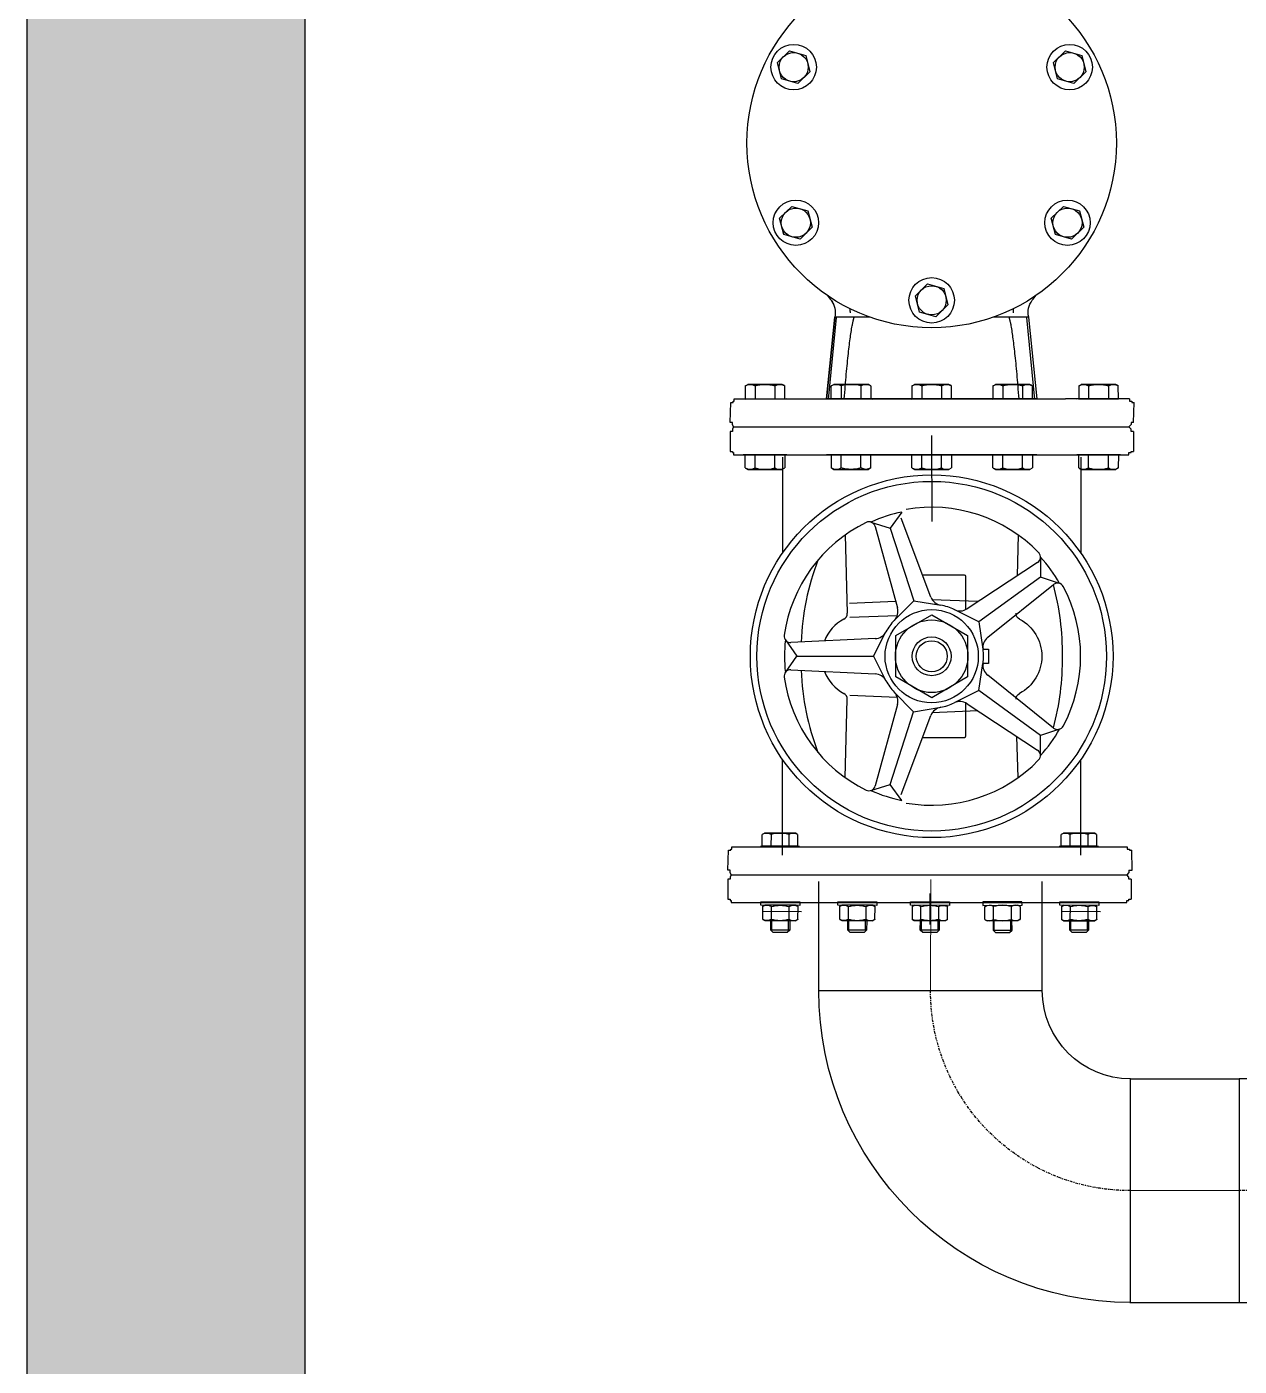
# Model space of a CAD drawing. Header units: millimetres. Extents: x -294625 to 2136527, y -251383 to 128331.
# Drawn here: x 1133760.9 to 1134194.9, y -217080.5 to -216601.2 of the extents above; entities that cross this region are included whole.
import ezdxf

# ---------------------------------------------------------------- set-up
doc = ezdxf.new("R2010")
doc.units = ezdxf.units.MM
doc.linetypes.add('CENTER', pattern=[3, 1.5, -0.5, 0.5, -0.5])
doc.linetypes.add('COLD_WATER', pattern=[10.5, 6.5, -2, 0, -2])
for name, color, linetype, lineweight in [('0-2', 253, 'Continuous', 18), ('A-FLOR-PATT-1', 254, 'Continuous', 18), ('ICE-BP', 4, 'Continuous', 25), ('ICE-WALL', 3, 'Continuous', 25)]:
    doc.layers.add(name, color=color, linetype=linetype, lineweight=lineweight)
for name, color, linetype in [('H-N-CWATR-50CW', 3, 'COLD_WATER'), ('H-N-FITTING-35', 2, 'Continuous'), ('Wellding', 1, 'Continuous')]:
    doc.layers.add(name, color=color, linetype=linetype)

# ---------------------------------------------------------------- blocks, each defined once
blk = doc.blocks.new('cut')
for p, q in [((1044112.77, -17398.24), (1043998.77, -17398.24)), ((1043953.77, -17557.24), (1043953.77, -17443.24))]:
    blk.add_line(p, q)
at = {"color": 8, "linetype": 'CENTER'}
blk.add_arc((1043953.77, -17398.24), 102, 270, 0, dxfattribs=at)
for radius in [159, 45]:
    blk.add_arc((1043953.77, -17398.24), radius, 270, 0)
blk = doc.blocks.new('Tee - 100 x100 - 1')
at = {"color": 8, "linetype": 'CENTER'}
for p, q in [((0, 105), (0, -57)), ((-105, 0), (105, 0))]:
    blk.add_line(p, q, dxfattribs=at)
for points in [[(57, 87), (57, 105), (-57, 105), (-57, 87)], [(-87, 57), (-105, 57), (-105, -57), (105, -57), (105, 57), (87, 57)]]:
    blk.add_lwpolyline(points)
at = {"color": 8}
for points in [[(0, 0), (-57, 87)], [(57, 87), (0, 0)], [(-87, 57), (0, 0)], [(0, 0), (87, 57)]]:
    blk.add_lwpolyline(points, dxfattribs=at)
for points in [[(-87, 57), (-83.15, 57), (-79.33, 57.74), (-72.14, 60.65), (-68.84, 62.8), (-63.25, 68.26), (-61.01, 71.51), (-58.64, 77), (-58.02, 78.98), (-57.2, 82.98), (-57, 84.99), (-57, 87)], [(57, 87), (57, 83.15), (57.74, 79.33), (60.65, 72.14), (62.8, 68.84), (68.26, 63.25), (71.51, 61.01), (77, 58.64), (78.98, 58.02), (82.98, 57.2), (84.99, 57), (87, 57)]]:
    blk.add_open_spline(points, degree=3, knots=[0.1639, 0.1639, 0.1639, 0.1639, 11.719334, 11.719334, 23.438668, 23.438668, 35.158003, 35.158003, 41.365518, 41.365518, 47.409143, 47.409143, 47.409143, 47.409143])
blk = doc.blocks.new('B-V')
at = {"ltscale": 10}
for p, q in [((-69.56, 92.75), (-69.56, 48.4)), ((69.56, 92.75), (69.56, 48.4)), ((-69.56, -92.75), (-69.56, -48.4)), ((69.56, -92.75), (69.56, -48.4))]:
    blk.add_line(p, q, dxfattribs=at)
for p, q in [((14.26, 64.38), (0.33, 27.59)), ((13.86, 67.25), (19.41, 59.74)), ((28.31, 62.55), (19.41, 59.74)), ((-40.28, 56.59), (-39.79, 37.42)), ((19.41, 59.74), (8.4, 25.85)), ((19.41, 59.74), (8.4, 25.85)), ((15.95, 22.52), (26.31, 60.46)), ((40.28, 56.59), (39.35, 20.06)), ((-50.74, 46.26), (-50.82, 36.92)), ((-16.49, 22.13), (-49.37, 43.71)), ((4.2, 37.8), (-15.25, 37.8)), ((-59.67, 33.96), (-50.82, 36.92)), ((-56.82, 33.45), (-26.14, 8.84)), ((-50.82, 36.92), (-21.99, 15.98)), ((-50.82, 36.92), (-21.99, 15.98)), ((-15.92, 37.14), (-15.92, 21.79)), ((-21.57, 25.46), (0, 26.3)), ((8.4, 25.85), (-4.25, 23.78)), ((8.4, 25.85), (17.42, 16.74)), ((-21.99, 15.98), (-10.54, 21.74)), ((-16.74, 9.66), (0, 19.33)), ((0, 19.33), (16.74, 9.66)), ((38.11, 18.16), (16.04, 19.02)), ((-38.11, 18.16), (-37.77, 18.17)), ((-21.99, 15.98), (-23.93, 3.31)), ((-16.74, -9.66), (-16.74, 9.66)), ((16.74, 9.66), (16.74, -9.66)), ((27.18, 0), (21.31, 11.39)), ((65.63, 6.34), (26.34, 8.21)), ((68.24, 7.6), (62.82, 0)), ((-26.53, 3.32), (-23.93, 3.32)), ((-26.53, -3.32), (-26.53, 3.32)), ((27.18, 0), (21.31, -11.39)), ((62.82, 0), (27.18, 0)), ((62.82, 0), (27.18, 0)), ((68.24, -7.6), (62.82, 0)), ((-23.93, -3.32), (-26.53, -3.32)), ((-21.99, -15.98), (-23.93, -3.31)), ((-26.14, -8.84), (-56.82, -33.45)), ((0, -19.33), (-16.74, -9.66)), ((16.74, -9.66), (0, -19.33)), ((26.34, -8.21), (65.63, -6.34)), ((-50.82, -36.92), (-21.99, -15.98)), ((-50.82, -36.92), (-21.99, -15.98)), ((-38.11, -18.16), (-37.77, -18.17)), ((-21.99, -15.98), (-10.54, -21.74)), ((8.4, -25.85), (17.42, -16.74)), ((38.11, -18.16), (16.04, -19.02)), ((-49.37, -43.71), (-16.49, -22.13)), ((-15.92, -21.79), (-15.92, -37.14)), ((8.4, -25.85), (-4.25, -23.78)), ((26.31, -60.46), (15.95, -22.52)), ((38.37, -24.8), (16.8, -25.65)), ((40.28, -56.59), (39.35, -20.06)), ((-21.57, -25.46), (0, -26.3)), ((0.33, -27.59), (14.26, -64.38)), ((19.41, -59.74), (8.4, -25.85)), ((19.41, -59.74), (8.4, -25.85)), ((-59.67, -33.96), (-50.82, -36.92)), ((-50.74, -46.26), (-50.82, -36.92)), ((-40.28, -56.59), (-39.79, -37.42)), ((-15.25, -37.8), (4.2, -37.8)), ((13.86, -67.25), (19.41, -59.74)), ((28.31, -62.55), (19.41, -59.74))]:
    blk.add_line(p, q)
for radius in [84.56, 81.54, 21.74, 16.91, 9.06, 7.25]:
    blk.add_circle((0, 0), radius)
for centre, radius, start, end in [((0, 0), 69.46, 80.0933, 135.9067), ((0, 0), 68.66, 65.64469, 78.35531), ((29.22, 59.67), 3.02, 63.9067, 164.72631), ((0, 0), 69.46, 8.0933, 63.9067), ((0, 0), 68.66, 137.64469, 150.35531), ((-47.72, 46.23), 3.02, 135.9067, 236.72631), ((-61.18, 1.41), 122.2, 2.41492, 20.81679), ((-15.25, 37.14), 0.663, 90, 180), ((0, 0), 69.46, 152.0933, 207.9067), ((-58.71, 31.1), 3.02, 51.27369, 152.0933), ((61.18, 1.41), 122.2, 164.82443, 180.66244), ((-5.31, 29.73), 6.04, 280.13613, 339.27369), ((-13.17, 27.17), 6.04, 236.72631, 295.86387), ((0, 0), 24.16, 100.13613, 115.86387), ((21.77, 20.93), 6.04, 164.72631, 223.86387), ((0, 0), 24.16, 28.13613, 43.86387), ((-29.92, 4.13), 6.04, 352.13613, 51.27369), ((26.63, 14.24), 6.04, 208.13613, 267.27369), ((65.78, 9.35), 3.02, 267.27369, 8.0933), ((0, 0), 68.66, 353.64469, 6.35531), ((61.18, -1.41), 122.2, 179.33756, 195.17557), ((0, 0), 24.16, 172.13613, 187.86387), ((-29.92, -4.13), 6.04, 308.72631, 7.86387), ((0, 0), 24.16, 316.13613, 331.86387), ((26.63, -14.24), 6.04, 92.72631, 151.86387), ((0, 0), 69.46, 296.0933, 351.9067), ((-61.18, -1.41), 122.2, 339.18321, 357.58508), ((65.78, -9.35), 3.02, 351.9067, 92.72631), ((21.77, -20.93), 6.04, 136.13613, 195.27369), ((-13.17, -27.17), 6.04, 64.13613, 123.27369), ((0, 0), 24.16, 244.13613, 259.86387), ((-5.31, -29.73), 6.04, 20.72631, 79.86387), ((-58.71, -31.1), 3.02, 207.9067, 308.72631), ((0, 0), 68.66, 209.64469, 222.35531), ((-15.25, -37.14), 0.663, 180, 270), ((-47.72, -46.23), 3.02, 123.27369, 224.0933), ((0, 0), 69.46, 224.0933, 279.9067), ((29.22, -59.67), 3.02, 195.27369, 296.0933), ((0, 0), 68.66, 281.64469, 294.35531)]:
    blk.add_arc(centre, radius, start, end)
at = {"extrusion": (0, 0, -1)}
for centre, major_axis, start_param, end_param in [((-42.37, 19.98), (-2.14, 2.14), 2.330584, 3.440857), ((-31.81, 0), (-13.84, 13.84), 4.413125, 6.582449), ((-42.37, -19.98), (2.14, 2.14), -0.299264, 0.811008)]:
    blk.add_ellipse(centre, major_axis=major_axis, ratio=1, start_param=start_param, end_param=end_param, dxfattribs=at)
for centre, major_axis, start_param, end_param in [((42.37, 19.98), (2.14, 2.14), 2.330584, 3.440857), ((31.81, 0), (-13.84, 13.84), 4.296905, 5.011653), ((31.81, 0), (13.84, 13.84), 4.413125, 5.127873), ((42.37, -19.98), (-2.14, 2.14), -0.299264, 0.811008)]:
    blk.add_ellipse(centre, major_axis=major_axis, ratio=1, start_param=start_param, end_param=end_param)
blk = doc.blocks.new('NUT')
at = {"linetype": 'Continuous'}
for p, q in [((-14.7, 12.1), (-13.1, 13)), ((-7.5, 1.1), (-7.5, 11.9)), ((7.5, 1.1), (7.5, 11.9)), ((14.7, 12.1), (13.1, 13)), ((-14.7, 0.9), (-13.1, 0)), ((14.7, 0.9), (13.1, 0))]:
    blk.add_line(p, q, dxfattribs=at)
blk.add_lwpolyline([(-16.5, 16), (-16.5, 13), (16.5, 13), (16.5, 16)], close=True)
for points in [[(-15, 1.1), (-15, 11.9)], [(-13.1, 13), (13.1, 13)], [(15, 11.9), (15, 1.1)], [(-13.1, 0), (13.1, 0)], [(13.1, 0), (-13.1, 0)]]:
    blk.add_lwpolyline(points, dxfattribs=at)
for centre, radius, start, end in [((-11.3, 6.1), 6.9, 57.0867, 122.9133), ((0, -13), 26, 73.2213, 106.7787), ((11.3, 6.1), 6.9, 57.0867, 122.9133), ((-11.3, 6.9), 6.9, 237.0867, 302.9133), ((0, 26), 26, 253.2213, 286.7787), ((11.3, 6.9), 6.9, 237.0867, 302.9133)]:
    blk.add_arc(centre, radius, start, end, dxfattribs=at)
blk = doc.blocks.new('Sump Pump - Valve Set')
at = {"layer": '0-2'}
for p, q in [((54128.91, 71896.09, 16.86), (54129, 71960.59, 0.71)), ((54244.83, 71779.82, -18.24), (54308.39, 71779.82, -0.69))]:
    blk.add_line(p, q, dxfattribs=at)
at = {"layer": 'H-N-FITTING-35', "ltscale": 1000}
for p, q in [((54039.87, 72435.55, 1.33), (54046.9, 72442.39, 1.33)), ((54046.9, 72442.39, 1.33), (54056.34, 72439.72, 1.33)), ((54056.34, 72439.72, 1.33), (54058.75, 72430.21, 1.33)), ((54200.38, 72435.55, 1.33), (54207.41, 72442.39, 1.33)), ((54207.41, 72442.39, 1.33), (54216.85, 72439.72, 1.33)), ((54216.85, 72439.72, 1.33), (54219.26, 72430.21, 1.33)), ((54042.28, 72426.04, 1.33), (54039.87, 72435.55, 1.33)), ((54202.79, 72426.04, 1.33), (54200.38, 72435.55, 1.33)), ((54051.72, 72423.37, 1.33), (54042.28, 72426.04, 1.33)), ((54058.75, 72430.21, 1.33), (54051.72, 72423.37, 1.33)), ((54212.23, 72423.37, 1.33), (54202.79, 72426.04, 1.33)), ((54219.26, 72430.21, 1.33), (54212.23, 72423.37, 1.33)), ((54041.16, 72345.11, 1.33), (54048.18, 72351.95, 1.33)), ((54048.18, 72351.95, 1.33), (54057.62, 72349.28, 1.33)), ((54057.62, 72349.28, 1.33), (54060.04, 72339.78, 1.33)), ((54199.1, 72345.11, 1.33), (54206.13, 72351.95, 1.33)), ((54206.13, 72351.95, 1.33), (54215.57, 72349.28, 1.33)), ((54215.57, 72349.28, 1.33), (54217.98, 72339.78, 1.33)), ((54043.57, 72335.6, 1.33), (54041.16, 72345.11, 1.33)), ((54060.04, 72339.78, 1.33), (54053.01, 72332.93, 1.33)), ((54201.51, 72335.6, 1.33), (54199.1, 72345.11, 1.33)), ((54217.98, 72339.78, 1.33), (54210.95, 72332.93, 1.33)), ((54053.01, 72332.93, 1.33), (54043.57, 72335.6, 1.33)), ((54210.95, 72332.93, 1.33), (54201.51, 72335.6, 1.33)), ((54120.13, 72300, 1.33), (54127.16, 72306.84, 1.33)), ((54127.16, 72306.84, 1.33), (54136.6, 72304.18, 1.33)), ((54122.54, 72290.49, 1.33), (54120.13, 72300, 1.33)), ((54136.6, 72304.18, 1.33), (54139.01, 72294.67, 1.33)), ((54197.42, 72305.29, 8.58), (54197.42, 72305.54, 8.57)), ((54139.01, 72294.67, 1.33), (54131.98, 72287.83, 1.33)), ((54068.46, 72239.99, 1.33), (54073.17, 72287.56, 1.33)), ((54073.17, 72287.56, 1.33), (54068.46, 72239.99, 1.33)), ((54069.56, 72239.72, 1.33), (54074.27, 72287.29, 1.33)), ((54093.71, 72287.56, 1.33), (54073.17, 72287.56, 1.33)), ((54131.98, 72287.83, 1.33), (54122.54, 72290.49, 1.33)), ((54185.96, 72287.56, 1.33), (54165.43, 72287.56, 1.33)), ((54189.58, 72239.72, 1.33), (54184.87, 72287.29, 1.33)), ((54185.96, 72287.56, 1.33), (54190.67, 72239.99, 1.33)), ((54021.35, 72247.7, 2.35), (54022.58, 72248.42, 2.35)), ((54042.7, 72248.47, 2.35), (54022.58, 72248.42, 2.35)), ((54022.58, 72248.42, 2.35), (54042.7, 72248.47, 2.35)), ((54026.88, 72247.58, 2.35), (54026.9, 72239.98, 2.35)), ((54038.4, 72247.6, 2.35), (54038.42, 72240.01, 2.35)), ((54043.93, 72247.76, 2.35), (54042.7, 72248.47, 2.35)), ((54071.42, 72247.77, 2.35), (54072.65, 72248.47, 2.35)), ((54072.65, 72248.47, 2.35), (54092.76, 72248.42, 2.35)), ((54092.76, 72248.42, 2.35), (54072.65, 72248.47, 2.35)), ((54076.94, 72247.61, 2.35), (54076.92, 72240.02, 2.35)), ((54088.47, 72247.58, 2.35), (54088.45, 72239.99, 2.35)), ((54093.99, 72247.71, 2.35), (54092.76, 72248.42, 2.35)), ((54118.26, 72247.7, 2.35), (54119.49, 72248.42, 2.35)), ((54139.6, 72248.47, 2.35), (54119.49, 72248.42, 2.35)), ((54119.49, 72248.42, 2.35), (54139.6, 72248.47, 2.35)), ((54123.78, 72247.58, 2.35), (54123.8, 72239.98, 2.35)), ((54135.31, 72247.6, 2.35), (54135.33, 72240.01, 2.35)), ((54140.83, 72247.76, 2.35), (54139.6, 72248.47, 2.35)), ((54165.36, 72247.7, 2.35), (54166.59, 72248.42, 2.35)), ((54186.7, 72248.47, 2.35), (54166.59, 72248.42, 2.35)), ((54166.59, 72248.42, 2.35), (54186.7, 72248.47, 2.35)), ((54170.89, 72247.58, 2.35), (54170.9, 72239.98, 2.35)), ((54182.41, 72247.6, 2.35), (54182.43, 72240.01, 2.35)), ((54187.93, 72247.76, 2.35), (54186.7, 72248.47, 2.35)), ((54215.3, 72247.7, 2.35), (54216.53, 72248.42, 2.35)), ((54236.64, 72248.47, 2.35), (54216.53, 72248.42, 2.35)), ((54216.53, 72248.42, 2.35), (54236.64, 72248.47, 2.35)), ((54220.82, 72247.58, 2.35), (54220.84, 72239.98, 2.35)), ((54232.35, 72247.6, 2.35), (54232.37, 72240.01, 2.35)), ((54237.87, 72247.76, 2.35), (54236.64, 72248.47, 2.35)), ((54045.33, 72240.03, 2.35), (54019.99, 72239.96, 2.35)), ((54190.67, 72239.99, 1.33), (54068.46, 72239.99, 1.33)), ((54070.02, 72240.03, 2.35), (54095.35, 72239.97, 2.35)), ((54142.23, 72240.03, 2.35), (54116.9, 72239.96, 2.35)), ((54189.34, 72240.03, 2.35), (54164, 72239.96, 2.35)), ((54239.27, 72240.03, 2.35), (54213.94, 72239.96, 2.35)), ((54129.42, 72218.78, 1.33), (54129.61, 72168.85, 1.33)), ((54045.33, 72207.47, 2.35), (54019.99, 72207.53, 2.35)), ((54026.88, 72199.92, 2.35), (54026.9, 72207.52, 2.35)), ((54038.4, 72199.89, 2.35), (54038.42, 72207.49, 2.35)), ((54190.67, 72207.5, 1.33), (54068.46, 72207.5, 1.33)), ((54070.02, 72207.46, 2.35), (54095.35, 72207.53, 2.35)), ((54076.94, 72199.89, 2.35), (54076.92, 72207.48, 2.35)), ((54088.47, 72199.92, 2.35), (54088.45, 72207.51, 2.35)), ((54142.23, 72207.47, 2.35), (54116.9, 72207.53, 2.35)), ((54123.78, 72199.92, 2.35), (54123.8, 72207.52, 2.35)), ((54135.31, 72199.89, 2.35), (54135.33, 72207.49, 2.35)), ((54189.34, 72207.47, 2.35), (54164, 72207.53, 2.35)), ((54170.89, 72199.92, 2.35), (54170.9, 72207.52, 2.35)), ((54182.41, 72199.89, 2.35), (54182.43, 72207.49, 2.35)), ((54239.27, 72207.47, 2.35), (54213.94, 72207.53, 2.35)), ((54220.82, 72199.92, 2.35), (54220.84, 72207.52, 2.35)), ((54232.35, 72199.89, 2.35), (54232.37, 72207.49, 2.35)), ((54021.35, 72199.79, 2.35), (54022.58, 72199.08, 2.35)), ((54042.7, 72199.03, 2.35), (54022.58, 72199.08, 2.35)), ((54022.58, 72199.08, 2.35), (54042.7, 72199.03, 2.35)), ((54043.93, 72199.74, 2.35), (54042.7, 72199.03, 2.35)), ((54071.42, 72199.73, 2.35), (54072.65, 72199.02, 2.35)), ((54072.65, 72199.02, 2.35), (54092.76, 72199.08, 2.35)), ((54092.76, 72199.08, 2.35), (54072.65, 72199.02, 2.35)), ((54093.99, 72199.79, 2.35), (54092.76, 72199.08, 2.35)), ((54118.26, 72199.79, 2.35), (54119.49, 72199.08, 2.35)), ((54139.6, 72199.03, 2.35), (54119.49, 72199.08, 2.35)), ((54119.49, 72199.08, 2.35), (54139.6, 72199.03, 2.35)), ((54140.83, 72199.74, 2.35), (54139.6, 72199.03, 2.35)), ((54165.36, 72199.79, 2.35), (54166.59, 72199.08, 2.35)), ((54186.7, 72199.03, 2.35), (54166.59, 72199.08, 2.35)), ((54166.59, 72199.08, 2.35), (54186.7, 72199.03, 2.35)), ((54187.93, 72199.74, 2.35), (54186.7, 72199.03, 2.35)), ((54215.3, 72199.79, 2.35), (54216.53, 72199.08, 2.35)), ((54236.64, 72199.03, 2.35), (54216.53, 72199.08, 2.35)), ((54216.53, 72199.08, 2.35), (54236.64, 72199.03, 2.35)), ((54237.87, 72199.74, 2.35), (54236.64, 72199.03, 2.35)), ((54031.2, 71987.03, -1.53), (54032.3, 71987.66, -1.53)), ((54032.3, 71987.66, -1.53), (54050.33, 71987.61, -1.53)), ((54050.33, 71987.61, -1.53), (54032.3, 71987.66, -1.53)), ((54051.43, 71986.97, -1.53), (54050.33, 71987.61, -1.53)), ((54205.03, 71987.01, -1.53), (54206.13, 71987.64, -1.53)), ((54206.13, 71987.64, -1.53), (54224.17, 71987.59, -1.53)), ((54224.17, 71987.59, -1.53), (54206.13, 71987.64, -1.53)), ((54225.26, 71986.95, -1.53), (54224.17, 71987.59, -1.53)), ((54029.94, 71980.1, -1.53), (54052.65, 71980.04, -1.53)), ((54036.15, 71986.89, -1.53), (54036.13, 71980.08, -1.53)), ((54046.48, 71986.86, -1.53), (54046.46, 71980.05, -1.53)), ((54203.78, 71980.08, -1.53), (54226.48, 71980.02, -1.53)), ((54209.98, 71986.87, -1.53), (54209.97, 71980.06, -1.53)), ((54220.31, 71986.84, -1.53), (54220.3, 71980.03, -1.53)), ((54128.41, 71952.52, -1.53), (54128.47, 71934.58, -1.53)), ((54031.17, 71942.19, 1.64), (54053.88, 71942.14, 1.64)), ((54205, 71942.18, 1.64), (54227.71, 71942.12, 1.64))]:
    blk.add_line(p, q, dxfattribs=at)
for points, elevation in [([(54021.12, 72247.56), (54021.14, 72239.97)], 2.35), ([(54044.17, 72240.02), (54044.16, 72247.62)], 2.35), ([(54071.17, 72240.03), (54071.19, 72247.63)], 2.35), ([(54094.22, 72247.57), (54094.2, 72239.97)], 2.35), ([(54118.03, 72247.56), (54118.05, 72239.97)], 2.35), ([(54141.08, 72240.02), (54141.06, 72247.62)], 2.35), ([(54165.13, 72247.56), (54165.15, 72239.97)], 2.35), ([(54188.18, 72240.02), (54188.16, 72247.62)], 2.35), ([(54215.07, 72247.56), (54215.09, 72239.97)], 2.35), ([(54238.12, 72240.02), (54238.1, 72247.62)], 2.35), ([(54012.34, 72226.41), (54012.72, 72237.99)], 1.64), ([(54012.34, 72226.41), (54012.72, 72237.99)], 1.64), ([(54012.34, 72226.41), (54012.72, 72237.99)], 1.64), ([(54012.72, 72237.99), (54012.72, 72237.99)], 1.64), ([(54012.72, 72237.99), (54014.05, 72237.99)], 1.64), ([(54014.05, 72237.99), (54014.05, 72238.66)], 1.64), ([(54014.05, 72238.66), (54014.05, 72238.66)], 1.64), ([(54014.05, 72238.66), (54014.05, 72238.66)], 1.64), ([(54014.05, 72238.66), (54014.05, 72238.66)], 1.64), ([(54014.05, 72238.66), (54014.72, 72238.66)], 1.64), ([(54014.72, 72238.66), (54014.72, 72239.99)], 1.64), ([(54014.72, 72239.99), (54014.72, 72239.99)], 1.64), ([(54014.72, 72239.99), (54054.04, 72239.99)], 1.64), ([(54014.72, 72239.99), (54054.04, 72239.99)], 1.64), ([(54014.72, 72239.99), (54207.33, 72239.99)], 1.64), ([(54021.14, 72239.97), (54044.17, 72240.02)], 2.35), ([(54094.2, 72239.97), (54071.17, 72240.03)], 2.35), ([(54118.05, 72239.97), (54141.08, 72240.02)], 2.35), ([(54165.15, 72239.97), (54188.18, 72240.02)], 2.35), ([(54244.66, 72239.99), (54207.33, 72239.99)], 1.64), ([(54244.66, 72239.99), (54207.33, 72239.99)], 1.64), ([(54244.66, 72239.99), (54207.33, 72239.99)], 1.64), ([(54215.09, 72239.97), (54238.12, 72240.02)], 2.35), ([(54244.66, 72239.99), (54244.66, 72239.99)], 1.64), ([(54244.66, 72239.99), (54244.66, 72239.99)], 1.64), ([(54244.66, 72239.99), (54244.66, 72238.66)], 1.64), ([(54244.66, 72238.66), (54245.99, 72238.66)], 1.64), ([(54245.99, 72238.66), (54245.99, 72238.66)], 1.64), ([(54245.99, 72238.66), (54245.99, 72238.66)], 1.64), ([(54245.99, 72238.66), (54245.99, 72238.66)], 1.64), ([(54245.99, 72238.66), (54245.99, 72237.99)], 1.64), ([(54245.99, 72237.99), (54247.32, 72237.99)], 1.64), ([(54246.94, 72226.41), (54247.32, 72237.99)], 1.64), ([(54246.94, 72226.41), (54247.32, 72237.99)], 1.64), ([(54246.94, 72226.41), (54247.32, 72237.99)], 1.64), ([(54012.34, 72226.41), (54012.34, 72227.08)], 1.64), ([(54013.67, 72226.41), (54012.34, 72226.41)], 1.64), ([(54012.34, 72226.41), (54012.34, 72226.41)], 1.64), ([(54012.34, 72221.08), (54012.34, 72209.52)], 1.64), ([(54012.34, 72221.08), (54012.34, 72209.52)], 1.64), ([(54012.34, 72221.08), (54012.34, 72209.52)], 1.64), ([(54013.67, 72221.08), (54012.34, 72221.08)], 1.64), ([(54012.34, 72221.08), (54012.34, 72221.08)], 1.64), ([(54012.34, 72221.08), (54012.34, 72220.42)], 1.64), ([(54013.67, 72225.08), (54013.67, 72226.41)], 1.64), ([(54013.67, 72226.41), (54013.67, 72226.41)], 1.64), ([(54014.34, 72223.75), (54013.67, 72225.08)], 1.64), ([(54013.67, 72225.08), (54013.67, 72225.08)], 1.64), ([(54013.67, 72225.08), (54013.67, 72225.08)], 1.64), ([(54014.34, 72223.75), (54013.67, 72222.42)], 1.64), ([(54013.67, 72222.42), (54013.67, 72222.42)], 1.64), ([(54013.67, 72222.42), (54013.67, 72222.42)], 1.64), ([(54013.67, 72222.42), (54013.67, 72221.08)], 1.64), ([(54013.67, 72221.08), (54013.67, 72221.08)], 1.64), ([(54014.34, 72223.75), (54014.34, 72223.75)], 1.64), ([(54014.34, 72223.75), (54014.34, 72223.75)], 1.64), ([(54014.34, 72223.75), (54244.27, 72223.75)], 1.64), ([(54014.34, 72223.75), (54244.27, 72223.75)], 1.64), ([(54014.34, 72223.75), (54244.27, 72223.75)], 1.64), ([(54014.34, 72223.75), (54014.34, 72223.75)], 1.64), ([(54014.34, 72223.75), (54014.34, 72223.75)], 1.64), ([(54014.34, 72223.75), (54244.27, 72223.75)], 1.64), ([(54014.34, 72223.75), (54244.27, 72223.75)], 1.64), ([(54014.34, 72223.75), (54244.27, 72223.75)], 1.64), ([(54245.61, 72225.08), (54244.27, 72223.75)], 1.64), ([(54245.61, 72222.42), (54244.27, 72223.75)], 1.64), ([(54244.27, 72223.75), (54244.27, 72223.75)], 1.64), ([(54244.27, 72223.75), (54244.27, 72223.75)], 1.64), ([(54246.94, 72226.41), (54245.61, 72226.41)], 1.64), ([(54245.61, 72226.41), (54245.61, 72225.08)], 1.64), ([(54245.61, 72225.08), (54245.61, 72225.08)], 1.64), ([(54245.61, 72225.08), (54245.61, 72225.08)], 1.64), ([(54245.61, 72225.08), (54245.61, 72225.08)], 1.64), ([(54245.61, 72221.08), (54245.61, 72222.42)], 1.64), ([(54245.61, 72222.42), (54245.61, 72222.42)], 1.64), ([(54245.61, 72222.42), (54245.61, 72222.42)], 1.64), ([(54245.61, 72222.42), (54245.61, 72222.42)], 1.64), ([(54246.94, 72221.08), (54245.61, 72221.08)], 1.64), ([(54246.94, 72226.41), (54246.94, 72226.41)], 1.64), ([(54246.94, 72226.41), (54246.94, 72226.41)], 1.64), ([(54246.94, 72221.08), (54246.94, 72209.52)], 1.64), ([(54246.94, 72221.08), (54246.94, 72209.52)], 1.64), ([(54246.94, 72221.08), (54246.94, 72209.52)], 1.64), ([(54246.94, 72221.08), (54246.94, 72221.08)], 1.64), ([(54246.94, 72221.08), (54246.94, 72221.08)], 1.64), ([(54012.34, 72209.52), (54012.34, 72209.52)], 1.64), ([(54012.34, 72209.52), (54013.67, 72209.52)], 1.64), ([(54013.67, 72209.52), (54013.67, 72208.85)], 1.64), ([(54013.67, 72208.85), (54013.67, 72208.85)], 1.64), ([(54013.67, 72208.85), (54013.67, 72208.85)], 1.64), ([(54013.67, 72208.85), (54013.67, 72208.85)], 1.64), ([(54013.67, 72208.85), (54014.34, 72208.85)], 1.64), ([(54014.34, 72208.85), (54014.34, 72207.52)], 1.64), ([(54014.34, 72207.52), (54014.34, 72207.52)], 1.64), ([(54014.34, 72207.52), (54053.66, 72207.52)], 1.64), ([(54014.34, 72207.52), (54244.27, 72207.52)], 1.64), ([(54021.12, 72199.93), (54021.14, 72207.53)], 2.35), ([(54021.14, 72207.53), (54044.17, 72207.47)], 2.35), ([(54044.17, 72207.47), (54044.16, 72199.88)], 2.35), ([(54094.2, 72207.53), (54071.17, 72207.47)], 2.35), ([(54071.17, 72207.47), (54071.19, 72199.87)], 2.35), ([(54094.22, 72199.93), (54094.2, 72207.53)], 2.35), ([(54118.03, 72199.93), (54118.05, 72207.53)], 2.35), ([(54118.05, 72207.53), (54141.08, 72207.47)], 2.35), ([(54141.08, 72207.47), (54141.06, 72199.88)], 2.35), ([(54165.13, 72199.93), (54165.15, 72207.53)], 2.35), ([(54165.15, 72207.53), (54188.18, 72207.47)], 2.35), ([(54188.18, 72207.47), (54188.16, 72199.88)], 2.35), ([(54215.07, 72199.93), (54215.09, 72207.53)], 2.35), ([(54215.09, 72207.53), (54238.12, 72207.47)], 2.35), ([(54238.12, 72207.47), (54238.1, 72199.88)], 2.35), ([(54244.27, 72207.52), (54244.27, 72208.85)], 1.64), ([(54244.27, 72208.85), (54245.61, 72208.85)], 1.64), ([(54244.27, 72207.52), (54244.27, 72207.52)], 1.64), ([(54244.27, 72207.52), (54244.27, 72207.52)], 1.64), ([(54245.61, 72208.85), (54245.61, 72209.52)], 1.64), ([(54245.61, 72209.52), (54246.94, 72209.52)], 1.64), ([(54245.61, 72208.85), (54245.61, 72208.85)], 1.64), ([(54245.61, 72208.85), (54245.61, 72208.85)], 1.64), ([(54245.61, 72208.85), (54245.61, 72208.85)], 1.64), ([(54013.4, 71978.36), (54013.4, 71979.69)], -2.23), ([(54013.4, 71979.69), (54013.4, 71979.69)], -2.23), ([(54013.4, 71979.69), (54243.33, 71979.69), (54243.33, 71978.36)], -2.23), ([(54030.97, 71980.09), (54030.99, 71986.9)], -1.53), ([(54051.62, 71980.04), (54030.97, 71980.09)], -1.53), ([(54051.63, 71986.85), (54051.62, 71980.04)], -1.53), ([(54204.81, 71980.07), (54204.83, 71986.88)], -1.53), ([(54225.45, 71980.02), (54204.81, 71980.07)], -1.53), ([(54225.47, 71986.83), (54225.45, 71980.02)], -1.53), ([(54243.33, 71979.69), (54243.33, 71979.69)], -2.23), ([(54243.33, 71979.69), (54243.33, 71979.69)], -2.23), ([(54011.02, 71966.11), (54011.4, 71977.69)], -2.23), ([(54011.02, 71966.11), (54011.4, 71977.69)], -2.23), ([(54011.02, 71966.11), (54011.4, 71977.69)], -2.23), ([(54011.4, 71977.69), (54011.4, 71977.69)], -2.23), ([(54011.4, 71977.69), (54012.73, 71977.69)], -2.23), ([(54012.73, 71977.69), (54012.73, 71978.36)], -2.23), ([(54012.73, 71978.36), (54012.73, 71978.36)], -2.23), ([(54012.73, 71978.36), (54012.73, 71978.36)], -2.23), ([(54012.73, 71978.36), (54012.73, 71978.36)], -2.23), ([(54012.73, 71978.36), (54013.4, 71978.36)], -2.23), ([(54243.33, 71978.36), (54244.67, 71978.36)], -2.23), ([(54244.28, 71966.11), (54246.09, 71966.11), (54246, 71977.69)], -2.23), ([(54244.67, 71978.36), (54244.67, 71978.36)], -2.23), ([(54244.67, 71978.36), (54244.67, 71978.36)], -2.23), ([(54244.67, 71978.36), (54244.67, 71978.36)], -2.23), ([(54244.67, 71978.36), (54244.67, 71977.69)], -2.23), ([(54244.67, 71977.69), (54246, 71977.69)], -2.23), ([(54011.02, 71966.11), (54011.02, 71966.78)], -2.23), ([(54012.35, 71966.11), (54011.02, 71966.11)], -2.23), ([(54011.02, 71966.11), (54011.02, 71966.11)], -2.23), ([(54012.35, 71964.78), (54012.35, 71966.11)], -2.23), ([(54012.35, 71966.11), (54012.35, 71966.11)], -2.23), ([(54013.02, 71963.44), (54012.35, 71964.78)], -2.23), ([(54012.35, 71964.78), (54012.35, 71964.78)], -2.23), ([(54012.35, 71964.78), (54012.35, 71964.78)], -2.23), ([(54244.28, 71964.78), (54242.95, 71963.44)], -2.23), ([(54244.28, 71966.11), (54244.28, 71964.78)], -2.23), ([(54244.28, 71964.78), (54244.28, 71964.78)], -2.23), ([(54244.28, 71964.78), (54244.28, 71964.78)], -2.23), ([(54244.28, 71964.78), (54244.28, 71964.78)], -2.23), ([(54245.62, 71966.11), (54245.62, 71966.11)], -2.23), ([(54245.62, 71966.11), (54245.62, 71966.11)], -2.23), ([(54011.02, 71960.78), (54011.02, 71949.21)], -2.23), ([(54011.02, 71960.78), (54011.02, 71949.21)], -2.23), ([(54011.02, 71960.78), (54011.02, 71949.21)], -2.23), ([(54012.35, 71960.78), (54011.02, 71960.78)], -2.23), ([(54011.02, 71960.78), (54011.02, 71960.78)], -2.23), ([(54011.02, 71960.78), (54011.02, 71960.11)], -2.23), ([(54013.02, 71963.44), (54012.35, 71962.11)], -2.23), ([(54012.35, 71962.11), (54012.35, 71962.11)], -2.23), ([(54012.35, 71962.11), (54012.35, 71962.11)], -2.23), ([(54012.35, 71962.11), (54012.35, 71960.78)], -2.23), ([(54012.35, 71960.78), (54012.35, 71960.78)], -2.23), ([(54013.02, 71963.44), (54013.02, 71963.44)], -2.23), ([(54013.02, 71963.44), (54013.02, 71963.44)], -2.23), ([(54013.02, 71963.44), (54242.95, 71963.44)], -2.23), ([(54013.02, 71963.44), (54242.95, 71963.44)], -2.23), ([(54013.02, 71963.44), (54242.95, 71963.44)], -2.23), ([(54013.02, 71963.44), (54013.02, 71963.44)], -2.23), ([(54013.02, 71963.44), (54013.02, 71963.44)], -2.23), ([(54013.02, 71963.44), (54242.95, 71963.44)], -2.23), ([(54013.02, 71963.44), (54242.95, 71963.44)], -2.23), ([(54013.02, 71963.44), (54242.95, 71963.44)], -2.23), ([(54244.28, 71962.11), (54242.95, 71963.44)], -2.23), ([(54242.95, 71963.44), (54242.95, 71963.44)], -2.23), ([(54242.95, 71963.44), (54242.95, 71963.44)], -2.23), ([(54244.28, 71960.78), (54244.28, 71962.11)], -2.23), ([(54244.28, 71962.11), (54244.28, 71962.11)], -2.23), ([(54244.28, 71962.11), (54244.28, 71962.11)], -2.23), ([(54244.28, 71962.11), (54244.28, 71962.11)], -2.23), ([(54245.62, 71960.78), (54244.28, 71960.78)], -2.23), ([(54245.62, 71960.78), (54245.62, 71949.21)], -2.23), ([(54245.62, 71960.78), (54245.62, 71949.21)], -2.23), ([(54245.62, 71960.78), (54245.62, 71960.78)], -2.23), ([(54245.62, 71960.78), (54245.62, 71960.78)], -2.23), ([(54011.02, 71949.21), (54011.02, 71949.21)], -2.23), ([(54011.02, 71949.21), (54012.35, 71949.21)], -2.23), ([(54012.35, 71949.21), (54012.35, 71948.55)], -2.23), ([(54012.35, 71948.55), (54012.35, 71948.55)], -2.23), ([(54012.35, 71948.55), (54012.35, 71948.55)], -2.23), ([(54012.35, 71948.55), (54012.35, 71948.55)], -2.23), ([(54012.35, 71948.55), (54013.02, 71948.55)], -2.23), ([(54013.02, 71948.55), (54013.02, 71947.21)], -2.23), ([(54013.02, 71947.21), (54242.95, 71947.21), (54242.95, 71948.55)], -2.23), ([(54242.95, 71948.55), (54244.28, 71948.55)], -2.23), ([(54244.28, 71948.55), (54244.28, 71949.21)], -2.23), ([(54244.28, 71949.21), (54245.62, 71949.21)], -2.23), ([(54244.28, 71948.55), (54244.28, 71948.55)], -2.23), ([(54244.28, 71948.55), (54244.28, 71948.55)], -2.23), ([(54244.28, 71948.55), (54244.28, 71948.55)], -2.23), ([(54013.02, 71947.21), (54013.02, 71947.21)], -2.23), ([(54242.95, 71947.21), (54242.95, 71947.21)], -2.23), ([(54242.95, 71947.21), (54242.95, 71947.21)], -2.23), ([(54036.68, 71931.25), (54036.69, 71936.76)], -1.53), ([(54046.31, 71931.23), (54046.33, 71936.73)], -1.53), ([(54081.44, 71931.25), (54081.45, 71936.75)], -1.53), ([(54091.07, 71931.22), (54091.08, 71936.73)], -1.53), ([(54123.65, 71931.24), (54123.67, 71936.75)], -1.53), ([(54133.29, 71931.22), (54133.3, 71936.72)], -1.53), ([(54165.96, 71931.22), (54165.94, 71936.72)], -1.53), ([(54175.59, 71931.24), (54175.58, 71936.75)], -1.53), ([(54210.51, 71931.23), (54210.53, 71936.74)], -1.53), ([(54220.15, 71931.21), (54220.16, 71936.71)], -1.53), ([(54047, 71931.22), (54035.99, 71931.25)], -1.53), ([(54091.76, 71931.22), (54080.75, 71931.25)], -1.53), ([(54133.98, 71931.21), (54122.97, 71931.24)], -1.53), ([(54165.27, 71931.21), (54176.28, 71931.24)], -1.53), ([(54220.83, 71931.2), (54209.82, 71931.23)], -1.53)]:
    blk.add_lwpolyline(points, dxfattribs=dict(at, elevation=elevation))
at = {"layer": 'H-N-FITTING-35', "ltscale": 1000, "elevation": -1.53}
for points in [[(54047.01, 71936.73), (54047, 71931.22), (54045.62, 71929.85), (54037.36, 71929.87), (54035.99, 71931.25), (54036, 71936.76)], [(54091.77, 71936.72), (54091.76, 71931.22), (54090.38, 71929.85), (54082.12, 71929.87), (54080.75, 71931.25), (54080.76, 71936.75)], [(54133.99, 71936.72), (54133.98, 71931.21), (54132.6, 71929.84), (54124.34, 71929.86), (54122.97, 71931.24), (54122.98, 71936.75)], [(54165.25, 71936.72), (54165.27, 71931.21), (54166.65, 71929.84), (54174.91, 71929.86), (54176.28, 71931.24), (54176.26, 71936.75)], [(54220.85, 71936.71), (54220.83, 71931.2), (54219.45, 71929.83), (54211.2, 71929.85), (54209.82, 71931.23), (54209.84, 71936.74)]]:
    blk.add_lwpolyline(points, close=True, dxfattribs=at)
at = {"layer": 'H-N-FITTING-35', "ltscale": 1000}
for centre, radius in [((54129.57, 72388.79, 1.33), 107.4), ((54049.31, 72432.88, 1.33), 13.2), ((54049.31, 72432.88, 1.33), 8.49), ((54209.82, 72432.88, 1.33), 13.2), ((54209.82, 72432.88, 1.33), 8.49), ((54050.6, 72342.44, 1.33), 13.2), ((54208.54, 72342.44, 1.33), 13.2), ((54050.6, 72342.44, 1.33), 8.49), ((54208.54, 72342.44, 1.33), 8.49), ((54129.57, 72297.34, 1.33), 13.2), ((54129.57, 72297.34, 1.33), 8.49)]:
    blk.add_circle(centre, radius, dxfattribs=at)
for centre, start, end in [((54186.09, 72388.79, 1.33), 217.05422, 218.48467), ((54073.04, 72388.79, 1.33), 321.51533, 322.94792)]:
    blk.add_arc(centre, 146.96, start, end, dxfattribs=at)
at = {"layer": 'H-N-FITTING-35', "ltscale": 1000, "extrusion": (0, 0, -1)}
for centre, radius, start, end in [((-54062.21, 72290.3, -1.33), 11.3, 141.51533, 194.03624), ((-54062.2, 72290.3, -1.33), 11.3, 141.51533, 194.03624), ((-54059.48, 72290.11, -1.33), 22.61, 173.86634, 180), ((-54199.66, 72290.11, -1.33), 22.61, 0, 6.13776), ((-54196.93, 72290.3, -1.33), 11.3, 345.96376, 38.48467)]:
    blk.add_arc(centre, radius, start, end, dxfattribs=at)
for centre, major_axis, start_param, end_param in [((54024.01, 72243.12, 2.35), (3.74, -3.74), 3.350064, 4.498955), ((54032.69, 72228.48, 2.35), (-14.11, -14.11), 2.060871, 2.646556), ((54041.29, 72243.17, 2.35), (3.74, -3.74), 3.350064, 4.498955), ((54120.92, 72243.12, 2.35), (3.74, -3.74), 3.350064, 4.498955), ((54129.59, 72228.48, 2.35), (-14.11, -14.11), 2.060871, 2.646556), ((54138.2, 72243.17, 2.35), (3.74, -3.74), 3.350064, 4.498955), ((54168.02, 72243.12, 2.35), (3.74, -3.74), 3.350064, 4.498955), ((54176.7, 72228.48, 2.35), (-14.11, -14.11), 2.060871, 2.646556), ((54185.3, 72243.17, 2.35), (3.74, -3.74), 3.350064, 4.498955), ((54217.96, 72243.12, 2.35), (3.74, -3.74), 3.350064, 4.498955), ((54226.63, 72228.48, 2.35), (-14.11, -14.11), 2.060871, 2.646556), ((54235.24, 72243.17, 2.35), (3.74, -3.74), 3.350064, 4.498955), ((54074.05, 72204.32, 2.35), (3.74, 3.74), 1.779157, 2.928048), ((54082.65, 72219.01, 2.35), (-14.11, 14.11), 3.631556, 4.217242), ((54091.33, 72204.37, 2.35), (3.74, 3.74), 1.779157, 2.928048)]:
    blk.add_ellipse(centre, major_axis=major_axis, ratio=1, start_param=start_param, end_param=end_param, dxfattribs=at)
at = {"layer": 'H-N-FITTING-35', "ltscale": 1000}
for centre, major_axis, start_param, end_param in [((54074.05, 72243.17, 2.35), (3.74, -3.74), 1.779157, 2.928048), ((54082.65, 72228.48, 2.35), (-14.11, -14.11), 3.631556, 4.217242), ((54091.33, 72243.13, 2.35), (3.74, -3.74), 1.779157, 2.928048), ((54024.01, 72204.37, 2.35), (3.74, 3.74), 3.350064, 4.498955), ((54032.69, 72219.02, 2.35), (-14.11, 14.11), 2.060871, 2.646556), ((54041.29, 72204.33, 2.35), (3.74, 3.74), 3.350064, 4.498955), ((54120.92, 72204.37, 2.35), (3.74, 3.74), 3.350064, 4.498955), ((54129.59, 72219.02, 2.35), (-14.11, 14.11), 2.060871, 2.646556), ((54138.2, 72204.33, 2.35), (3.74, 3.74), 3.350064, 4.498955), ((54168.02, 72204.37, 2.35), (3.74, 3.74), 3.350064, 4.498955), ((54176.7, 72219.02, 2.35), (-14.11, 14.11), 2.060871, 2.646556), ((54185.3, 72204.33, 2.35), (3.74, 3.74), 3.350064, 4.498955), ((54217.96, 72204.37, 2.35), (3.74, 3.74), 3.350064, 4.498955), ((54226.63, 72219.02, 2.35), (-14.11, 14.11), 2.060871, 2.646556), ((54235.24, 72204.33, 2.35), (3.74, 3.74), 3.350064, 4.498955), ((54033.56, 71982.91, -1.53), (-3.36, -3.36), 3.349953, 4.498844), ((54041.27, 71969.74, -1.53), (12.65, -12.65), 2.060759, 2.646445), ((54049.05, 71982.87, -1.53), (-3.36, -3.36), 3.349953, 4.498844), ((54207.39, 71982.89, -1.53), (-3.36, -3.36), 3.349953, 4.498844), ((54215.1, 71969.72, -1.53), (12.65, -12.65), 2.060759, 2.646445), ((54222.88, 71982.85, -1.53), (-3.36, -3.36), 3.349953, 4.498844)]:
    blk.add_ellipse(centre, major_axis=major_axis, ratio=1, start_param=start_param, end_param=end_param, dxfattribs=at)
for points in [[(54078.74, 72239.99, 1.33), (54081.74, 72278.71, 1.33), (54084.51, 72287.56, 1.33)], [(54180.4, 72239.99, 1.33), (54177.4, 72278.71, 1.33), (54174.63, 72287.56, 1.33)]]:
    blk.add_rational_spline(points, [1, 1.00120837924, 1], degree=2, dxfattribs=at)
at = {"layer": 'ICE-BP', "ltscale": 1000}
for p, q in [((54063.93, 71896.09, 16.86), (54063.92, 71959.57, 0.01)), ((54193.89, 71896.09, 16.86), (54193.88, 71959.58, 0.01)), ((54244.83, 71844.8, -18.24), (54308.39, 71844.78, -0.69)), ((54244.83, 71714.84, -18.24), (54308.39, 71714.82, -0.69))]:
    blk.add_line(p, q, dxfattribs=at)
at = {"layer": 'H-N-FITTING-35', "ltscale": 1000}
for name, p, xscale, yscale, zscale, rotation in [('B-V', (54129.57, 72090.44, 1.64), 1.246848102633548, 1.246848102633548, 1.246848102633548, 179.9936136968315), ('NUT', (54041.51, 71936.74, -1.53), -0.6881424101637563, 0.6881424101588239, 0.6881424101678527, 359.8514566743247), ('NUT', (54086.27, 71936.74, -1.53), -0.6881424101637563, 0.6881424101588239, 0.6881424101678527, 359.8514566743247), ('NUT', (54128.49, 71936.73, -1.53), -0.6881424101637563, 0.6881424101588239, 0.6881424101678527, 359.8514566743247), ('NUT', (54170.76, 71936.73, -1.53), 0.688142410160235, 0.688142410160235, 0.688142410160235, 0.1421288178162935), ('NUT', (54215.34, 71936.72, -1.53), -0.6881424101637563, 0.6881424101588239, 0.6881424101678527, 359.8514566743247)]:
    blk.add_blockref(name, p, dxfattribs=dict(at, xscale=xscale, yscale=yscale, zscale=zscale, rotation=rotation))
at = {"layer": 'ICE-BP', "ltscale": 1000, "xscale": -1.14, "yscale": 1.14, "zscale": 1.14}
blk.add_blockref('cut', (1244352.49, 91730.09, 16.86), dxfattribs=at)
at = {"layer": 'Wellding', "xscale": 1.14, "yscale": 1.14, "zscale": 1.14, "rotation": 180}
blk.add_blockref('Tee - 100 x100 - 1', (54428.09, 71779.82, -0.69), dxfattribs=at)

msp = doc.modelspace()

# ---------------------------------------------------------------- hatches: boundary and pattern name
at = {"layer": 'A-FLOR-PATT-1'}
h = msp.add_hatch(dxfattribs=at)
h.set_pattern_fill('ANGLE', color=256, scale=3, style=0)
h.set_pattern_definition([(0, (72.387, -280.889), (0, 20.955), [15.24, -5.715]), (90, (72.387, -280.889), (-20.955, 1e-15), [15.24, -5.715])])
h.paths.add_polyline_path([(1133760.88, -217645.45), (1136760.46, -217645.45), (1136760.46, -215945.45), (1133760.88, -215945.45)])
h.paths.add_polyline_path([(1133860.46, -217545.45), (1136660.46, -217545.45), (1136660.46, -216045.45), (1133860.46, -216045.45)], flags=16)

# ---------------------------------------------------------------- linework, layer by layer
at = {"layer": 'ICE-WALL', "lineweight": 30, "ltscale": 500}
for points in [[(1133760.88, -217645.45), (1136760.46, -217645.45), (1136760.46, -215945.45), (1133760.88, -215945.45)], [(1133860.46, -217545.45), (1136660.46, -217545.45), (1136660.46, -216045.45), (1133860.46, -216045.45)]]:
    msp.add_lwpolyline(points, close=True, dxfattribs=at)

# ---------------------------------------------------------------- block references
at = {"layer": 'H-N-CWATR-50CW', "xscale": 0.6155740227762387, "yscale": 0.6155740227762387, "zscale": 0.6155740227762387}
msp.add_blockref('Sump Pump - Valve Set', (1100764.02, -261203.46, 9.94), dxfattribs=at)

doc.saveas('drawing.dxf')
